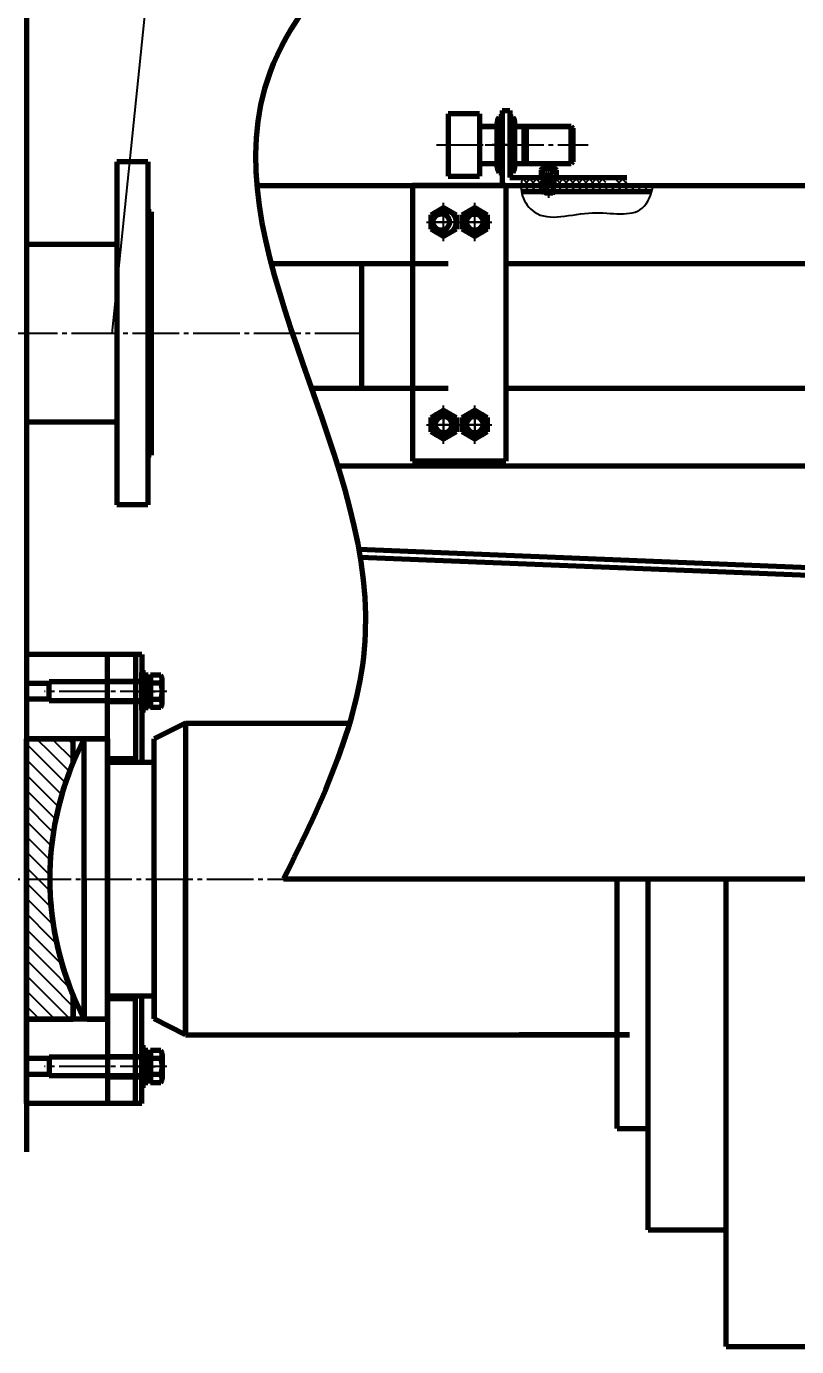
# Model space of a CAD drawing. Header units: millimetres. Extents: x -11880 to 11880, y -8400 to 8400.
# Drawn here: x 873 to 1368, y 2077 to 2924 of the extents above; entities that cross this region are included whole.
import ezdxf

# ---------------------------------------------------------------- set-up
doc = ezdxf.new("R2010")
doc.units = ezdxf.units.MM
for name, pattern in [('EB_DASH', [6, 3, -3]), ('EB_DASHDOT', [39, 30, -3, 3, -3]), ('EB_DASHDOTDOT', [45, 30, -3, 3, -3, 3, -3])]:
    doc.linetypes.add(name, pattern=pattern)
for name, color, linetype, lineweight in [('CAXA0', 7, 'Continuous', 70), ('CAXA1', 1, 'EB_DASHDOT', 25), ('CAXA2', 6, 'EB_DASH', 25), ('CAXA3', 7, 'Continuous', 25), ('CAXA4', 3, 'Continuous', 25), ('CAXA5', 4, 'Continuous', 25)]:
    doc.layers.add(name, color=color, linetype=linetype, lineweight=lineweight)
doc.styles.add('标准', font='', dxfattribs={"width": 0.667})
doc.styles.get('标准').set_extended_font_data('FangSong_GB2312')
doc.dimstyles.new('标准', dxfattribs={"dimscale": 40, "dimtxt": 3.5, "dimasz": 3, "dimexe": 2, "dimexo": 0, "dimtad": 1, "dimdec": 1, "dimzin": 12, "dimdsep": 46, "dimtxsty": '标准', "dimcen": 0, "dimdle": 4, "dimaunit": 1, "dimazin": 2, "dimtfac": 1, "dimtdec": 3, "dimtmove": 0, "dimatfit": 3, "dimfxl": 1, "dimtolj": 1, "dimtzin": 0, "dimarcsym": 0})

# ---------------------------------------------------------------- blocks, each defined once
blk = doc.blocks.new('CAXBLOCK64', base_point=(1183.6, 2847.63))
at = {"layer": 'CAXA0'}
for p, q in [((1183.6, 2865.53), (1185.66, 2865.53)), ((1183.6, 2865.53), (1183.6, 2829.74)), ((1185.66, 2856.58), (1183.6, 2856.58)), ((1186.86, 2834.21), (1186.86, 2861.06)), ((1185.66, 2838.68), (1183.6, 2838.68)), ((1183.6, 2829.74), (1185.66, 2829.74))]:
    blk.add_line(p, q, dxfattribs=at)
for centre, radius, start, end in [((1177.91, 2861.06), 8.95, 330, 30), ((1152.87, 2847.63), 34, 344.73852, 15.26148), ((1177.91, 2834.21), 8.95, 330, 30)]:
    blk.add_arc(centre, radius, start, end, dxfattribs=at)
at = {"layer": 'CAXA1', "linetype": 'EB_DASHDOT', "lineweight": 25}
blk.add_line((1180.6, 2847.63), (1189.86, 2847.63), dxfattribs=at)
blk = doc.blocks.new('CAXBLOCK65')
at = {"layer": 'CAXA0', "color": 0, "linetype": 'Continuous', "lineweight": 25}
for p, q in [((1191, 2820.17), (1192.46, 2821.63)), ((1192.7, 2817.63), (1196.7, 2821.63)), ((1196.95, 2817.63), (1200.94, 2821.63)), ((1201.19, 2817.63), (1205.19, 2821.63)), ((1205.43, 2817.63), (1209.43, 2821.63)), ((1209.67, 2817.63), (1213.67, 2821.63)), ((1213.92, 2817.63), (1217.91, 2821.63)), ((1218.16, 2817.63), (1222.16, 2821.63)), ((1222.4, 2817.63), (1226.4, 2821.63)), ((1226.64, 2817.63), (1230.64, 2821.63)), ((1230.89, 2817.63), (1234.88, 2821.63)), ((1235.13, 2817.63), (1239.13, 2821.63)), ((1239.37, 2817.63), (1243.37, 2821.63)), ((1243.61, 2817.63), (1247.61, 2821.63)), ((1247.86, 2817.63), (1251.85, 2821.63)), ((1252.1, 2817.63), (1256.1, 2821.63)), ((1256.34, 2817.63), (1260.34, 2821.63)), ((1260.58, 2817.63), (1264.58, 2821.63)), ((1264.83, 2817.63), (1268.83, 2821.63)), ((1269.07, 2817.63), (1273.07, 2821.63)), ((1273.31, 2817.63), (1275.11, 2819.44))]:
    blk.add_line(p, q, dxfattribs=at)
blk = doc.blocks.new('CAXBLOCK66')
at = {"layer": 'CAXA0', "color": 0, "linetype": 'Continuous', "lineweight": 25}
for p, q in [((1191.29, 2824.71), (1193.22, 2826.63)), ((1192.46, 2821.63), (1197.46, 2826.63)), ((1196.7, 2821.63), (1201.7, 2826.63)), ((1200.95, 2821.63), (1205.1, 2825.79)), ((1212.1, 2824.31), (1214.43, 2826.63)), ((1213.67, 2821.63), (1218.67, 2826.63)), ((1217.92, 2821.63), (1222.92, 2826.63)), ((1222.16, 2821.63), (1227.16, 2826.63)), ((1226.4, 2821.63), (1231.4, 2826.63)), ((1230.64, 2821.63), (1235.64, 2826.63)), ((1234.89, 2821.63), (1239.89, 2826.63)), ((1239.13, 2821.63), (1244.13, 2826.63)), ((1243.37, 2821.63), (1245.1, 2823.37)), ((1252.1, 2826.12), (1252.61, 2826.63)), ((1252.1, 2821.88), (1256.86, 2826.63)), ((1256.1, 2821.63), (1258.6, 2824.14))]:
    blk.add_line(p, q, dxfattribs=at)
blk = doc.blocks.new('CAXBLOCK67')
at = {"layer": 'CAXA0', "color": 0, "linetype": 'Continuous', "lineweight": 25}
for p, q in [((1191.9, 2821.63), (1191.02, 2822.52)), ((1196.15, 2821.63), (1191.59, 2826.19)), ((1200.39, 2821.63), (1195.39, 2826.63)), ((1204.63, 2821.63), (1199.63, 2826.63)), ((1205.1, 2825.41), (1203.87, 2826.63)), ((1213.12, 2821.63), (1212.1, 2822.65)), ((1217.36, 2821.63), (1212.36, 2826.63)), ((1221.6, 2821.63), (1216.6, 2826.63)), ((1225.85, 2821.63), (1220.85, 2826.63)), ((1230.09, 2821.63), (1225.09, 2826.63)), ((1234.33, 2821.63), (1229.33, 2826.63)), ((1238.57, 2821.63), (1233.57, 2826.63)), ((1242.82, 2821.63), (1237.82, 2826.63)), ((1245.1, 2823.59), (1242.06, 2826.63)), ((1255.54, 2821.63), (1252.1, 2825.07)), ((1258.6, 2822.82), (1254.79, 2826.63))]:
    blk.add_line(p, q, dxfattribs=at)
blk = doc.blocks.new('CAXBLOCK68', base_point=(1208.6, 2826.63))
at = {"layer": 'CAXA0'}
for p, q in [((1203.71, 2831.36), (1203.71, 2826.63)), ((1212.52, 2832.33), (1204.69, 2832.33)), ((1213.49, 2826.63), (1213.49, 2831.36)), ((1203.71, 2826.63), (1213.49, 2826.63)), ((1205.6, 2817.08), (1205.6, 2826.63)), ((1205.6, 2824.63), (1211.6, 2824.63)), ((1211.6, 2817.08), (1211.6, 2826.63)), ((1211.6, 2817.08), (1205.6, 2817.08)), ((1206.05, 2816.63), (1205.6, 2817.08)), ((1211.15, 2816.63), (1206.05, 2816.63)), ((1211.15, 2816.63), (1211.6, 2817.08))]:
    blk.add_line(p, q, dxfattribs=at)
for centre, start, end in [((1204.69, 2831.36), 90, 180), ((1212.52, 2831.36), 0, 90)]:
    blk.add_arc(centre, 0.978, start, end, dxfattribs=at)
at = {"layer": 'CAXA1'}
blk.add_line((1208.6, 2813.63), (1208.6, 2835.33), dxfattribs=at)
at = {"layer": 'CAXA2'}
for p, q in [((1205.72, 2829.33), (1205.72, 2832.33)), ((1205.72, 2829.33), (1208.6, 2827.67)), ((1207.16, 2829.33), (1207.16, 2832.33)), ((1211.49, 2829.33), (1208.6, 2827.67)), ((1210.05, 2829.33), (1210.05, 2832.33)), ((1211.49, 2829.33), (1211.49, 2832.33))]:
    blk.add_line(p, q, dxfattribs=at)
for centre, radius, start, end in [((1206.44, 2830.78), 1.61, 243.43495, 296.56505), ((1208.6, 2834.82), 5.67, 255.25287, 284.74713), ((1210.77, 2830.78), 1.61, 243.43495, 296.56505)]:
    blk.add_arc(centre, radius, start, end, dxfattribs=at)
at = {"layer": 'CAXA3'}
for p, q in [((1206.05, 2824.63), (1205.6, 2825.41)), ((1206.05, 2816.63), (1206.05, 2824.63)), ((1211.15, 2824.63), (1211.6, 2825.41)), ((1211.15, 2816.63), (1211.15, 2824.63))]:
    blk.add_line(p, q, dxfattribs=at)
blk = doc.blocks.new('CAXBLOCK74', base_point=(1178.6, 2847.63))
at = {"layer": 'CAXA0'}
for p, q in [((1178.6, 2865.53), (1176.54, 2865.53)), ((1178.6, 2829.74), (1178.6, 2865.53)), ((1175.34, 2861.06), (1175.34, 2834.21)), ((1176.54, 2856.58), (1178.6, 2856.58)), ((1176.54, 2838.68), (1178.6, 2838.68)), ((1178.6, 2829.74), (1176.54, 2829.74))]:
    blk.add_line(p, q, dxfattribs=at)
for centre, radius, start, end in [((1184.29, 2861.06), 8.95, 150, 210), ((1209.34, 2847.63), 34, 164.73852, 195.26148), ((1184.29, 2834.21), 8.95, 150, 210)]:
    blk.add_arc(centre, radius, start, end, dxfattribs=at)
at = {"layer": 'CAXA1', "linetype": 'EB_DASHDOT', "lineweight": 25}
blk.add_line((1181.6, 2847.63), (1172.34, 2847.63), dxfattribs=at)
blk = doc.blocks.new('CAXBLOCK76', base_point=(1141.11, 2798.13))
at = {"layer": 'CAXA0'}
for p, q in [((1133.11, 2802.75), (1141.11, 2807.37)), ((1141.11, 2807.37), (1149.11, 2802.75)), ((1133.11, 2793.51), (1133.11, 2802.75)), ((1149.11, 2802.75), (1149.11, 2793.51)), ((1141.11, 2788.89), (1133.11, 2793.51)), ((1149.11, 2793.51), (1141.11, 2788.89))]:
    blk.add_line(p, q, dxfattribs=at)
blk.add_circle((1141.11, 2798.13), 8, dxfattribs=at)
at = {"layer": 'CAXA1', "linetype": 'EB_DASHDOT', "lineweight": 25}
for p, q in [((1141.11, 2785.89), (1141.11, 2810.37)), ((1130.11, 2798.13), (1152.11, 2798.13))]:
    blk.add_line(p, q, dxfattribs=at)
blk = doc.blocks.new('CAXBLOCK77', base_point=(1161.11, 2798.13))
at = {"layer": 'CAXA0'}
for p, q in [((1153.11, 2802.75), (1161.11, 2807.37)), ((1161.11, 2807.37), (1169.11, 2802.75)), ((1153.11, 2793.51), (1153.11, 2802.75)), ((1169.11, 2802.75), (1169.11, 2793.51)), ((1161.11, 2788.89), (1153.11, 2793.51)), ((1169.11, 2793.51), (1161.11, 2788.89))]:
    blk.add_line(p, q, dxfattribs=at)
blk.add_circle((1161.11, 2798.13), 8, dxfattribs=at)
at = {"layer": 'CAXA1', "linetype": 'EB_DASHDOT', "lineweight": 25}
for p, q in [((1161.11, 2785.89), (1161.11, 2810.37)), ((1150.11, 2798.13), (1172.11, 2798.13))]:
    blk.add_line(p, q, dxfattribs=at)
blk = doc.blocks.new('CAXBLOCK78', base_point=(1141.11, 2668.13))
at = {"layer": 'CAXA0'}
for p, q in [((1133.11, 2672.75), (1141.11, 2677.37)), ((1141.11, 2677.37), (1149.11, 2672.75)), ((1133.11, 2663.51), (1133.11, 2672.75)), ((1149.11, 2672.75), (1149.11, 2663.51)), ((1141.11, 2658.89), (1133.11, 2663.51)), ((1149.11, 2663.51), (1141.11, 2658.89))]:
    blk.add_line(p, q, dxfattribs=at)
blk.add_circle((1141.11, 2668.13), 8, dxfattribs=at)
at = {"layer": 'CAXA1', "linetype": 'EB_DASHDOT', "lineweight": 25}
for p, q in [((1141.11, 2655.89), (1141.11, 2680.37)), ((1130.11, 2668.13), (1152.11, 2668.13))]:
    blk.add_line(p, q, dxfattribs=at)
blk = doc.blocks.new('CAXBLOCK79', base_point=(1161.11, 2668.13))
at = {"layer": 'CAXA0'}
for p, q in [((1153.11, 2672.75), (1161.11, 2677.37)), ((1161.11, 2677.37), (1169.11, 2672.75)), ((1153.11, 2663.51), (1153.11, 2672.75)), ((1169.11, 2672.75), (1169.11, 2663.51)), ((1161.11, 2658.89), (1153.11, 2663.51)), ((1169.11, 2663.51), (1161.11, 2658.89))]:
    blk.add_line(p, q, dxfattribs=at)
blk.add_circle((1161.11, 2668.13), 8, dxfattribs=at)
at = {"layer": 'CAXA1', "linetype": 'EB_DASHDOT', "lineweight": 25}
for p, q in [((1161.11, 2655.89), (1161.11, 2680.37)), ((1150.11, 2668.13), (1172.11, 2668.13))]:
    blk.add_line(p, q, dxfattribs=at)
blk = doc.blocks.new('CAXBLOCK75', base_point=(1161.11, 2785.89))
at = {"layer": 'CAXA0', "color": 7, "linetype": 'Continuous', "lineweight": 70}
for p, q in [((1121.11, 2821.63), (1121.11, 2644.63)), ((1181.11, 2821.63), (1121.11, 2821.63)), ((1181.11, 2644.63), (1121.11, 2644.63))]:
    blk.add_line(p, q, dxfattribs=at)
at = {"layer": 'CAXA0', "linetype": 'Continuous', "lineweight": 70}
blk.add_line((1181.11, 2821.63), (1181.11, 2644.63), dxfattribs=at)
at = {"layer": 'CAXA0', "color": 7, "linetype": 'Continuous', "lineweight": 70}
for centre in [(1139.61, 2798.13), (1161.11, 2798.13), (1141.11, 2668.13), (1161.11, 2668.13)]:
    blk.add_circle(centre, 5.25, dxfattribs=at)
at = {"layer": 'CAXA1', "color": 1, "linetype": 'EB_DASHDOT', "lineweight": 25}
for p, q in [((1141.11, 2789.88), (1141.11, 2806.38)), ((1161.11, 2789.88), (1161.11, 2806.38)), ((1147.86, 2798.13), (1131.36, 2798.13)), ((1169.36, 2798.13), (1152.86, 2798.13)), ((1149.36, 2668.13), (1132.86, 2668.13)), ((1141.11, 2676.38), (1141.11, 2659.88)), ((1169.36, 2668.13), (1152.86, 2668.13)), ((1161.11, 2676.38), (1161.11, 2659.88))]:
    blk.add_line(p, q, dxfattribs=at)
at = {"layer": 'CAXA0', "linetype": 'Continuous', "lineweight": 70}
for name, p in [('CAXBLOCK76', (1141.11, 2798.13)), ('CAXBLOCK77', (1161.11, 2798.13)), ('CAXBLOCK78', (1141.11, 2668.13)), ('CAXBLOCK79', (1161.11, 2668.13))]:
    blk.add_blockref(name, p, dxfattribs=at)
blk = doc.blocks.new('*D304')
at = {"layer": 'CAXA4', "linetype": 'Continuous', "lineweight": 25}
for points in [[(-9267.62, -1944.84), (-9147.62, -1959.84), (-9147.62, -1929.84)], [(3862.43, -1944.84), (3742.43, -1959.84), (3742.43, -1929.84)]]:
    blk.add_hatch(color=0, dxfattribs=at).paths.add_polyline_path(points, flags=0)
at = {"layer": 'CAXA4', "color": 0, "linetype": 'Continuous', "lineweight": 25}
for p, q in [((-9267.62, 2376.67), (-9267.62, -2024.84)), ((3862.43, 1536.67), (3862.43, -2024.84)), ((-9267.62, -1944.84), (3862.43, -1944.84))]:
    blk.add_line(p, q, dxfattribs=at)
at = {"layer": 'CAXA4', "color": 0, "linetype": 'Continuous', "lineweight": 25, "insert": (-2890.51, -1728.04), "char_height": 140, "attachment_point": 1, "style": '标准'}
blk.add_mtext('\\fFangSong_GB2312|b0|i0|p34;13130', dxfattribs=at)
blk = doc.blocks.new('CAXBLOCK291')
at = {"layer": 'CAXA0', "color": 0, "linetype": 'Continuous', "lineweight": 25}
for p, q in [((947.38, 2264.3), (948.63, 2263.05)), ((947.62, 2268.3), (949.88, 2266.04))]:
    blk.add_line(p, q, dxfattribs=at)
blk = doc.blocks.new('CAXBLOCK292')
at = {"layer": 'CAXA0', "color": 0, "linetype": 'Continuous', "lineweight": 25}
for p, q in [((947.38, 2247.32), (949.88, 2244.82)), ((949.4, 2249.55), (949.88, 2249.07))]:
    blk.add_line(p, q, dxfattribs=at)
blk = doc.blocks.new('CAXBLOCK290', base_point=(947.38, 2256.3))
at = {"layer": 'CAXA0'}
for p, q in [((949.88, 2268.3), (947.38, 2268.3)), ((947.38, 2268.3), (947.38, 2244.3)), ((949.88, 2263.05), (947.38, 2263.05)), ((949.88, 2244.3), (949.88, 2268.3)), ((947.38, 2249.55), (949.88, 2249.55)), ((947.38, 2244.3), (949.88, 2244.3))]:
    blk.add_line(p, q, dxfattribs=at)
at = {"layer": 'CAXA1', "color": 1, "linetype": 'EB_DASHDOT', "lineweight": 25}
blk.add_line((944.38, 2256.3), (952.88, 2256.3), dxfattribs=at)
at = {"layer": 'CAXA5'}
for name in ['CAXBLOCK291', 'CAXBLOCK292']:
    blk.add_blockref(name, (0, 0), dxfattribs=at)
blk = doc.blocks.new('CAXBLOCK293', base_point=(949.88, 2256.3))
at = {"layer": 'CAXA0'}
for p, q in [((949.88, 2247.1), (949.88, 2265.5)), ((949.88, 2265.5), (952.98, 2265.5)), ((952.98, 2247.1), (952.98, 2265.5)), ((949.88, 2257.11), (950.28, 2257)), ((949.88, 2255.5), (952.98, 2254.67)), ((950.28, 2257), (952.98, 2256.27)), ((949.88, 2247.1), (952.98, 2247.1))]:
    blk.add_line(p, q, dxfattribs=at)
at = {"layer": 'CAXA1', "linetype": 'EB_DASHDOT', "lineweight": 25}
blk.add_line((946.88, 2256.3), (955.98, 2256.3), dxfattribs=at)
blk = doc.blocks.new('CAXBLOCK294', base_point=(952.98, 2256.3))
at = {"layer": 'CAXA0'}
for p, q in [((952.98, 2262.3), (887.98, 2262.3)), ((887.98, 2262.3), (887.98, 2250.3)), ((947.68, 2262.3), (947.68, 2250.3)), ((952.98, 2266.7), (952.98, 2245.91)), ((959.72, 2266.7), (952.98, 2266.7)), ((952.98, 2262.3), (952.98, 2250.3)), ((960.48, 2264.1), (960.48, 2248.51)), ((959.72, 2261.5), (952.98, 2261.5)), ((952.98, 2250.3), (887.98, 2250.3)), ((959.72, 2251.11), (952.98, 2251.11)), ((959.72, 2245.91), (952.98, 2245.91))]:
    blk.add_line(p, q, dxfattribs=at)
for centre, radius, start, end in [((955.7, 2264.1), 4.79, 327.13277, 32.86723), ((942.48, 2256.3), 18, 343.22135, 16.77865), ((955.7, 2248.51), 4.79, 327.13277, 32.86723)]:
    blk.add_arc(centre, radius, start, end, dxfattribs=at)
at = {"layer": 'CAXA1', "linetype": 'EB_DASHDOT', "lineweight": 25}
blk.add_line((963.48, 2256.3), (884.98, 2256.3), dxfattribs=at)
at = {"layer": 'CAXA3'}
for p, q in [((952.98, 2262.3), (947.68, 2261.4)), ((947.68, 2261.4), (887.98, 2261.4)), ((947.68, 2251.2), (887.98, 2251.2)), ((952.98, 2250.3), (947.68, 2251.2))]:
    blk.add_line(p, q, dxfattribs=at)
blk = doc.blocks.new('CAXBLOCK295', base_point=(952.98, 2256.3))
at = {"layer": 'CAXA0'}
for p, q in [((952.98, 2262.3), (887.98, 2262.3)), ((887.98, 2262.3), (887.98, 2250.3)), ((947.68, 2262.3), (947.68, 2250.3)), ((952.98, 2266.7), (952.98, 2245.91)), ((959.72, 2266.7), (952.98, 2266.7)), ((952.98, 2262.3), (952.98, 2250.3)), ((960.48, 2264.1), (960.48, 2248.51)), ((959.72, 2261.5), (952.98, 2261.5)), ((952.98, 2250.3), (887.98, 2250.3)), ((959.72, 2251.11), (952.98, 2251.11)), ((959.72, 2245.91), (952.98, 2245.91))]:
    blk.add_line(p, q, dxfattribs=at)
for centre, radius, start, end in [((955.7, 2264.1), 4.79, 327.13277, 32.86723), ((942.48, 2256.3), 18, 343.22135, 16.77865), ((955.7, 2248.51), 4.79, 327.13277, 32.86723)]:
    blk.add_arc(centre, radius, start, end, dxfattribs=at)
at = {"layer": 'CAXA1', "linetype": 'EB_DASHDOT', "lineweight": 25}
blk.add_line((963.48, 2256.3), (884.98, 2256.3), dxfattribs=at)
at = {"layer": 'CAXA3'}
for p, q in [((952.98, 2262.3), (947.68, 2261.4)), ((947.68, 2261.4), (887.98, 2261.4)), ((947.68, 2251.2), (887.98, 2251.2)), ((952.98, 2250.3), (947.68, 2251.2))]:
    blk.add_line(p, q, dxfattribs=at)
blk = doc.blocks.new('CAXBLOCK296', base_point=(949.88, 2256.3))
at = {"layer": 'CAXA0'}
for p, q in [((949.88, 2247.1), (949.88, 2265.5)), ((949.88, 2265.5), (952.98, 2265.5)), ((952.98, 2247.1), (952.98, 2265.5)), ((949.88, 2257.11), (950.28, 2257)), ((949.88, 2255.5), (952.98, 2254.67)), ((950.28, 2257), (952.98, 2256.27)), ((949.88, 2247.1), (952.98, 2247.1))]:
    blk.add_line(p, q, dxfattribs=at)
at = {"layer": 'CAXA1', "linetype": 'EB_DASHDOT', "lineweight": 25}
blk.add_line((946.88, 2256.3), (955.98, 2256.3), dxfattribs=at)
blk = doc.blocks.new('CAXBLOCK298')
at = {"layer": 'CAXA0', "color": 0, "linetype": 'Continuous', "lineweight": 25}
for p, q in [((947.38, 2264.3), (948.63, 2263.05)), ((947.62, 2268.3), (949.88, 2266.04))]:
    blk.add_line(p, q, dxfattribs=at)
blk = doc.blocks.new('CAXBLOCK299')
at = {"layer": 'CAXA0', "color": 0, "linetype": 'Continuous', "lineweight": 25}
for p, q in [((947.38, 2247.32), (949.88, 2244.82)), ((949.4, 2249.55), (949.88, 2249.07))]:
    blk.add_line(p, q, dxfattribs=at)
blk = doc.blocks.new('CAXBLOCK297', base_point=(947.38, 2256.3))
at = {"layer": 'CAXA0'}
for p, q in [((949.88, 2268.3), (947.38, 2268.3)), ((947.38, 2268.3), (947.38, 2244.3)), ((949.88, 2263.05), (947.38, 2263.05)), ((949.88, 2244.3), (949.88, 2268.3)), ((947.38, 2249.55), (949.88, 2249.55)), ((947.38, 2244.3), (949.88, 2244.3))]:
    blk.add_line(p, q, dxfattribs=at)
at = {"layer": 'CAXA1', "color": 1, "linetype": 'EB_DASHDOT', "lineweight": 25}
blk.add_line((944.38, 2256.3), (952.88, 2256.3), dxfattribs=at)
at = {"layer": 'CAXA5'}
for name in ['CAXBLOCK298', 'CAXBLOCK299']:
    blk.add_blockref(name, (0, 0), dxfattribs=at)
blk = doc.blocks.new('CAXBLOCK300', base_point=(952.98, 2497.04))
at = {"layer": 'CAXA0'}
for p, q in [((952.98, 2486.65), (952.98, 2507.44)), ((959.72, 2507.44), (952.98, 2507.44)), ((952.98, 2503.04), (887.98, 2503.04)), ((887.98, 2491.04), (887.98, 2503.04)), ((947.68, 2491.04), (947.68, 2503.04)), ((952.98, 2491.04), (952.98, 2503.04)), ((959.72, 2502.24), (952.98, 2502.24)), ((960.48, 2489.25), (960.48, 2504.84)), ((952.98, 2491.04), (887.98, 2491.04)), ((959.72, 2491.85), (952.98, 2491.85)), ((959.72, 2486.65), (952.98, 2486.65))]:
    blk.add_line(p, q, dxfattribs=at)
for centre, radius, start, end in [((955.7, 2504.84), 4.79, 327.13277, 32.86723), ((942.48, 2497.04), 18, 343.22135, 16.77865), ((955.7, 2489.25), 4.79, 327.13277, 32.86723)]:
    blk.add_arc(centre, radius, start, end, dxfattribs=at)
at = {"layer": 'CAXA1', "linetype": 'EB_DASHDOT', "lineweight": 25}
blk.add_line((963.48, 2497.04), (884.98, 2497.04), dxfattribs=at)
at = {"layer": 'CAXA3'}
for p, q in [((947.68, 2502.14), (887.98, 2502.14)), ((952.98, 2503.04), (947.68, 2502.14)), ((947.68, 2491.94), (887.98, 2491.94)), ((952.98, 2491.04), (947.68, 2491.94))]:
    blk.add_line(p, q, dxfattribs=at)
blk = doc.blocks.new('CAXBLOCK301', base_point=(949.88, 2497.04))
at = {"layer": 'CAXA0'}
for p, q in [((949.88, 2506.24), (949.88, 2487.84)), ((949.88, 2506.24), (952.98, 2506.24)), ((952.98, 2506.24), (952.98, 2487.84)), ((949.88, 2497.85), (952.98, 2498.68)), ((949.88, 2496.24), (950.28, 2496.35)), ((950.28, 2496.35), (952.98, 2497.07)), ((949.88, 2487.84), (952.98, 2487.84))]:
    blk.add_line(p, q, dxfattribs=at)
at = {"layer": 'CAXA1', "linetype": 'EB_DASHDOT', "lineweight": 25}
blk.add_line((946.88, 2497.04), (955.98, 2497.04), dxfattribs=at)
blk = doc.blocks.new('CAXBLOCK303')
at = {"layer": 'CAXA0', "color": 0, "linetype": 'Continuous', "lineweight": 25}
blk.add_line((947.38, 2489.16), (949.88, 2486.66), dxfattribs=at)
blk = doc.blocks.new('CAXBLOCK304')
at = {"layer": 'CAXA0', "color": 0, "linetype": 'Continuous', "lineweight": 25}
for p, q in [((948.71, 2509.04), (949.88, 2507.87)), ((947.38, 2506.13), (949.72, 2503.79))]:
    blk.add_line(p, q, dxfattribs=at)
blk = doc.blocks.new('CAXBLOCK302', base_point=(947.38, 2497.04))
at = {"layer": 'CAXA0'}
for p, q in [((947.38, 2485.04), (947.38, 2509.04)), ((947.38, 2509.04), (949.88, 2509.04)), ((949.88, 2509.04), (949.88, 2485.04)), ((947.38, 2503.79), (949.88, 2503.79)), ((949.88, 2490.29), (947.38, 2490.29)), ((949.88, 2485.04), (947.38, 2485.04))]:
    blk.add_line(p, q, dxfattribs=at)
at = {"layer": 'CAXA1', "color": 1, "linetype": 'EB_DASHDOT', "lineweight": 25}
blk.add_line((944.38, 2497.04), (952.88, 2497.04), dxfattribs=at)
at = {"layer": 'CAXA5'}
for name in ['CAXBLOCK304', 'CAXBLOCK303']:
    blk.add_blockref(name, (0, 0), dxfattribs=at)
blk = doc.blocks.new('CAXBLOCK305', base_point=(834.74, 2504.5))
at = {"layer": 'CAXA5', "color": 0, "linetype": 'Continuous', "lineweight": 25}
for p, q in [((879.9, 2466.67), (888.38, 2458.19)), ((889.8, 2466.67), (903.38, 2453.09)), ((899.7, 2466.67), (903.38, 2462.99)), ((873.38, 2463.29), (888.38, 2448.29)), ((888.38, 2458.19), (901.02, 2445.55)), ((873.38, 2453.39), (888.38, 2438.39)), ((888.38, 2448.29), (898.42, 2438.26)), ((873.38, 2443.49), (888.38, 2428.49)), ((873.38, 2433.59), (888.38, 2418.59)), ((888.38, 2438.39), (896.06, 2430.71)), ((873.38, 2423.69), (888.38, 2408.69)), ((888.38, 2428.49), (893.97, 2422.9)), ((888.38, 2418.59), (892.17, 2414.81)), ((873.38, 2413.8), (888.38, 2398.8)), ((888.38, 2408.69), (890.68, 2406.4)), ((873.38, 2403.9), (888.38, 2388.9)), ((888.38, 2398.8), (889.52, 2397.66)), ((873.38, 2394), (888.38, 2379)), ((888.38, 2388.9), (888.75, 2388.53)), ((873.38, 2384.1), (880.81, 2376.67)), ((873.38, 2374.2), (888.38, 2359.2)), ((880.81, 2376.67), (888.38, 2369.1)), ((888.38, 2379), (888.4, 2378.98)), ((873.38, 2364.3), (888.38, 2349.3)), ((888.38, 2369.1), (888.54, 2368.94)), ((888.38, 2359.2), (889.25, 2358.33)), ((873.38, 2354.4), (888.38, 2339.4)), ((888.38, 2349.3), (890.66, 2347.02)), ((873.38, 2344.5), (888.38, 2329.5)), ((888.38, 2339.4), (892.95, 2334.83)), ((873.38, 2334.6), (888.38, 2319.6)), ((888.38, 2329.5), (896.4, 2321.48)), ((873.38, 2324.7), (888.38, 2309.7)), ((873.38, 2314.8), (888.38, 2299.8)), ((888.38, 2319.6), (901.54, 2306.44)), ((873.38, 2304.9), (888.38, 2289.9)), ((888.38, 2309.7), (903.38, 2294.7)), ((888.38, 2299.8), (901.51, 2286.67)), ((873.38, 2295), (881.71, 2286.67)), ((888.38, 2289.9), (891.61, 2286.67))]:
    blk.add_line(p, q, dxfattribs=at)
blk = doc.blocks.new('CAXBLOCK306', base_point=(952.98, 2256.3))
at = {"layer": 'CAXA0'}
for p, q in [((952.98, 2262.3), (887.98, 2262.3)), ((887.98, 2262.3), (887.98, 2250.3)), ((947.68, 2262.3), (947.68, 2250.3)), ((952.98, 2266.7), (952.98, 2245.91)), ((959.72, 2266.7), (952.98, 2266.7)), ((952.98, 2262.3), (952.98, 2250.3)), ((960.48, 2264.1), (960.48, 2248.51)), ((959.72, 2261.5), (952.98, 2261.5)), ((952.98, 2250.3), (887.98, 2250.3)), ((959.72, 2251.11), (952.98, 2251.11)), ((959.72, 2245.91), (952.98, 2245.91))]:
    blk.add_line(p, q, dxfattribs=at)
for centre, radius, start, end in [((955.7, 2264.1), 4.79, 327.13277, 32.86723), ((942.48, 2256.3), 18, 343.22135, 16.77865), ((955.7, 2248.51), 4.79, 327.13277, 32.86723)]:
    blk.add_arc(centre, radius, start, end, dxfattribs=at)
at = {"layer": 'CAXA1', "linetype": 'EB_DASHDOT', "lineweight": 25}
blk.add_line((963.48, 2256.3), (884.98, 2256.3), dxfattribs=at)
at = {"layer": 'CAXA3'}
for p, q in [((952.98, 2262.3), (947.68, 2261.4)), ((947.68, 2261.4), (887.98, 2261.4)), ((947.68, 2251.2), (887.98, 2251.2)), ((952.98, 2250.3), (947.68, 2251.2))]:
    blk.add_line(p, q, dxfattribs=at)
blk = doc.blocks.new('CAXBLOCK307', base_point=(949.88, 2256.3))
at = {"layer": 'CAXA0'}
for p, q in [((949.88, 2247.1), (949.88, 2265.5)), ((949.88, 2265.5), (952.98, 2265.5)), ((952.98, 2247.1), (952.98, 2265.5)), ((949.88, 2257.11), (950.28, 2257)), ((949.88, 2255.5), (952.98, 2254.67)), ((950.28, 2257), (952.98, 2256.27)), ((949.88, 2247.1), (952.98, 2247.1))]:
    blk.add_line(p, q, dxfattribs=at)
at = {"layer": 'CAXA1', "linetype": 'EB_DASHDOT', "lineweight": 25}
blk.add_line((946.88, 2256.3), (955.98, 2256.3), dxfattribs=at)
blk = doc.blocks.new('CAXBLOCK309')
at = {"layer": 'CAXA0', "color": 0, "linetype": 'Continuous', "lineweight": 25}
for p, q in [((947.38, 2264.3), (948.63, 2263.05)), ((947.62, 2268.3), (949.88, 2266.04))]:
    blk.add_line(p, q, dxfattribs=at)
blk = doc.blocks.new('CAXBLOCK310')
at = {"layer": 'CAXA0', "color": 0, "linetype": 'Continuous', "lineweight": 25}
for p, q in [((947.38, 2247.32), (949.88, 2244.82)), ((949.4, 2249.55), (949.88, 2249.07))]:
    blk.add_line(p, q, dxfattribs=at)
blk = doc.blocks.new('CAXBLOCK308', base_point=(947.38, 2256.3))
at = {"layer": 'CAXA0'}
for p, q in [((949.88, 2268.3), (947.38, 2268.3)), ((947.38, 2268.3), (947.38, 2244.3)), ((949.88, 2263.05), (947.38, 2263.05)), ((949.88, 2244.3), (949.88, 2268.3)), ((947.38, 2249.55), (949.88, 2249.55)), ((947.38, 2244.3), (949.88, 2244.3))]:
    blk.add_line(p, q, dxfattribs=at)
at = {"layer": 'CAXA1', "color": 1, "linetype": 'EB_DASHDOT', "lineweight": 25}
blk.add_line((944.38, 2256.3), (952.88, 2256.3), dxfattribs=at)
at = {"layer": 'CAXA5'}
for name in ['CAXBLOCK309', 'CAXBLOCK310']:
    blk.add_blockref(name, (0, 0), dxfattribs=at)

msp = doc.modelspace()

# ---------------------------------------------------------------- linework, layer by layer
at = {"layer": 'CAXA0'}
for p, q in [((873.38, 3251.67), (873.38, 2376.67)), ((931.38, 2836.67), (931.38, 2616.67)), ((951.38, 2836.67), (931.38, 2836.67)), ((951.38, 2836.67), (951.38, 2648.67)), ((953.38, 2804.67), (951.38, 2804.67)), ((953.38, 2804.67), (953.38, 2648.67)), ((931.38, 2783.67), (873.38, 2783.67)), ((931.38, 2669.67), (873.38, 2669.67)), ((951.38, 2648.67), (951.38, 2616.67)), ((953.38, 2648.67), (951.38, 2648.67)), ((951.38, 2616.67), (931.38, 2616.67)), ((985.38, 2476.63), (1080.72, 2476.63)), ((873.38, 2376.72), (873.38, 2201.67)), ((1038.33, 2376.67), (1088.33, 2376.67)), ((1088.33, 2376.67), (1412.38, 2376.67)), ((1252.38, 2216.63), (1252.38, 2376.67)), ((1272.38, 2151.63), (1272.38, 2376.67)), ((1322.38, 2076.63), (1322.38, 2376.67)), ((985.38, 2276.63), (1252.38, 2276.63)), ((1252.38, 2216.63), (1272.38, 2216.63)), ((1272.38, 2151.63), (1322.38, 2151.63)), ((1322.38, 2076.63), (1382.38, 2076.63))]:
    msp.add_line(p, q, dxfattribs=at)
at = {"layer": 'CAXA0', "color": 7, "linetype": 'Continuous', "lineweight": 70}
for p, q in [((1144.08, 2867.63), (1144.08, 2827.63)), ((1164.08, 2867.63), (1164.08, 2827.63)), ((1178.6, 2869.63), (1178.6, 2821.63)), ((1178.6, 2869.63), (1183.6, 2869.63)), ((1183.6, 2869.63), (1183.6, 2826.63)), ((1164.08, 2859.63), (1175.46, 2859.63)), ((1186.75, 2859.63), (1222.88, 2859.63)), ((1192.88, 2859.63), (1194.08, 2858.43)), ((1192.88, 2835.63), (1192.88, 2859.63)), ((1194.08, 2858.43), (1194.08, 2836.83)), ((1164.08, 2835.63), (1175.46, 2835.63)), ((1186.75, 2835.63), (1222.88, 2835.63)), ((1194.08, 2836.83), (1192.88, 2835.63)), ((1144.08, 2827.63), (1164.08, 2827.63)), ((1178.6, 2821.63), (1258.6, 2821.63)), ((1183.6, 2826.63), (1258.6, 2826.63)), ((1191.12, 2817.63), (1274.67, 2817.63)), ((1088.43, 2771.63), (1088.43, 2691.63)), ((975.38, 2476.67), (955.38, 2466.48)), ((975.38, 2476.67), (975.38, 2276.67)), ((910.38, 2286.67), (910.38, 2466.67)), ((955.38, 2286.86), (955.38, 2466.48)), ((925.38, 2451.67), (955.38, 2451.67)), ((910.38, 2376.67), (910.38, 2286.67)), ((910.38, 2376.67), (910.38, 2286.67)), ((955.38, 2376.67), (955.38, 2286.86)), ((955.38, 2376.67), (955.38, 2286.86)), ((975.38, 2276.67), (975.38, 2376.67)), ((975.38, 2276.67), (975.38, 2376.67)), ((925.38, 2301.67), (955.38, 2301.67)), ((925.38, 2301.67), (955.38, 2301.67)), ((925.38, 2301.67), (955.38, 2301.67)), ((925.38, 2301.67), (955.38, 2301.67)), ((975.38, 2276.67), (955.38, 2286.86)), ((975.38, 2276.67), (955.38, 2286.86)), ((975.38, 2276.67), (955.38, 2286.86)), ((975.38, 2276.67), (955.38, 2286.86))]:
    msp.add_line(p, q, dxfattribs=at)
at = {"layer": 'CAXA0', "linetype": 'Continuous', "lineweight": 70}
for p, q in [((1164.08, 2867.63), (1144.08, 2867.63)), ((1222.88, 2859.63), (1224.08, 2858.43)), ((1222.88, 2835.63), (1222.88, 2859.63)), ((1224.08, 2858.43), (1224.08, 2836.83)), ((1224.08, 2836.83), (1222.88, 2835.63)), ((1021.19, 2821.63), (1088.33, 2821.63)), ((1021.19, 2821.63), (1038.33, 2821.63)), ((1088.33, 2821.63), (2062.4, 2821.63)), ((1205.1, 2821.63), (1205.1, 2826.63)), ((1205.1, 2821.63), (1205.1, 2826.63)), ((1212.1, 2821.63), (1212.1, 2826.63)), ((1212.1, 2821.63), (1212.1, 2826.63)), ((873.38, 2783.67), (873.38, 2669.67)), ((1030.38, 2771.63), (1088.43, 2771.63)), ((1088.33, 2771.63), (1144.11, 2771.63)), ((1181.11, 2771.63), (2062.4, 2771.63)), ((1056.25, 2691.63), (1088.43, 2691.63)), ((1088.33, 2691.63), (1144.11, 2691.63)), ((1181.11, 2691.63), (2062.4, 2691.63)), ((1073.08, 2641.63), (1088.33, 2641.63)), ((1088.33, 2641.63), (1785.55, 2641.63)), ((887.98, 2502.14), (873.38, 2502.14)), ((925.38, 2503.54), (947.38, 2503.54)), ((887.98, 2491.94), (873.38, 2491.94)), ((925.38, 2490.54), (947.38, 2490.54)), ((975.38, 2476.67), (1080.34, 2476.67)), ((975.38, 2276.67), (1113.33, 2276.67)), ((975.38, 2276.67), (1260.38, 2276.67)), ((975.38, 2276.67), (1260.38, 2276.67)), ((1260.38, 2276.67), (1189.52, 2276.67)), ((925.38, 2262.8), (947.38, 2262.8)), ((925.38, 2262.8), (947.38, 2262.8)), ((925.38, 2262.8), (947.38, 2262.8)), ((887.98, 2261.4), (873.38, 2261.4)), ((887.98, 2261.4), (873.38, 2261.4)), ((887.98, 2251.2), (873.38, 2251.2)), ((887.98, 2251.2), (873.38, 2251.2)), ((925.38, 2249.8), (947.38, 2249.8)), ((925.38, 2249.8), (947.38, 2249.8)), ((925.38, 2249.8), (947.38, 2249.8))]:
    msp.add_line(p, q, dxfattribs=at)
at = {"layer": 'CAXA0', "color": 3, "linetype": 'Continuous', "lineweight": 70}
for p, q in [((1086.6, 2588.21), (1811.02, 2559.07)), ((1087.47, 2583.18), (1811.31, 2554.05))]:
    msp.add_line(p, q, dxfattribs=at)
at = {"layer": 'CAXA0', "linetype": 'EB_DASHDOTDOT', "lineweight": 25}
for p, q in [((873.38, 2376.72), (873.38, 2201.67)), ((887.98, 2261.4), (873.38, 2261.4)), ((887.98, 2251.2), (873.38, 2251.2))]:
    msp.add_line(p, q, dxfattribs=at)
at = {"layer": 'CAXA0', "color": 7, "linetype": 'Continuous', "lineweight": 70}
for start in [152.35981, 180, 180]:
    msp.add_arc((1082.38, 2376.67), 194, start, 207.64019, dxfattribs=at)
at = {"layer": 'CAXA0', "linetype": 'Continuous', "lineweight": 70}
msp.add_open_spline([(1086.93, 2978.7), (1064, 2953.42), (958.95, 2821.43), (1144.53, 2595.94), (1063.07, 2426.29), (1038.33, 2376.67)], degree=3, knots=[0, 0, 0, 0, 103.590454, 472.505099, 640.782872, 640.782872, 640.782872, 640.782872], dxfattribs=at)
at = {"layer": 'CAXA1', "color": 1, "linetype": 'EB_DASHDOT', "lineweight": 25}
for p, q in [((1136.5, 2847.63), (1233.81, 2847.63)), ((1167.69, 2847.63), (1195.04, 2847.63)), ((1208.6, 2817.69), (1208.6, 2830.19)), ((1208.6, 2817.69), (1208.6, 2830.19)), ((1208.6, 2817.69), (1208.6, 2830.19)), ((1208.6, 2817.69), (1208.6, 2830.19)), ((1208.6, 2817.69), (1208.6, 2830.19))]:
    msp.add_line(p, q, dxfattribs=at)
at = {"layer": 'CAXA1', "linetype": 'EB_DASHDOT', "lineweight": 25}
for p, q in [((1088.43, 2726.67), (380.38, 2726.67)), ((755.09, 2376.63), (2944.09, 2376.63)), ((755.09, 2376.63), (2944.09, 2376.63))]:
    msp.add_line(p, q, dxfattribs=at)
at = {"layer": 'CAXA3', "color": 7, "linetype": 'Continuous', "lineweight": 25}
for p, q in [((1164.08, 2858.43), (1175.74, 2858.43)), ((1186.47, 2858.43), (1224.08, 2858.43)), ((1164.08, 2836.83), (1175.74, 2836.83)), ((1186.47, 2836.83), (1224.08, 2836.83))]:
    msp.add_line(p, q, dxfattribs=at)
at = {"layer": 'CAXA3', "linetype": 'Continuous', "lineweight": 70}
for p, q in [((873.38, 2520.67), (873.38, 2276.67)), ((947.38, 2520.67), (873.38, 2520.67)), ((925.38, 2286.67), (925.38, 2520.67)), ((943.38, 2520.67), (943.38, 2451.67)), ((947.38, 2520.67), (947.38, 2451.67)), ((873.38, 2286.67), (873.38, 2466.67)), ((873.38, 2466.67), (903.38, 2466.67)), ((925.38, 2466.67), (873.38, 2466.67)), ((903.38, 2451.47), (903.38, 2466.67)), ((912.38, 2466.67), (925.38, 2466.67)), ((925.38, 2466.67), (925.38, 2286.67)), ((925.38, 2466.67), (925.38, 2232.67)), ((943.38, 2453.67), (925.38, 2453.67)), ((873.38, 2376.67), (873.38, 2286.67)), ((873.38, 2232.67), (873.38, 2376.67)), ((925.38, 2286.67), (925.38, 2376.67)), ((925.38, 2376.67), (925.38, 2232.67)), ((925.38, 2376.67), (925.38, 2232.67)), ((925.38, 2286.67), (925.38, 2376.67)), ((903.38, 2301.87), (903.38, 2286.67)), ((903.38, 2286.67), (903.38, 2301.87)), ((903.38, 2301.87), (903.38, 2286.67)), ((943.38, 2299.67), (925.38, 2299.67)), ((943.38, 2299.67), (925.38, 2299.67)), ((943.38, 2299.67), (925.38, 2299.67)), ((943.38, 2299.67), (925.38, 2299.67)), ((943.38, 2232.67), (943.38, 2301.67)), ((943.38, 2232.67), (943.38, 2301.67)), ((943.38, 2276.67), (943.38, 2301.67)), ((943.38, 2232.67), (943.38, 2301.67)), ((947.38, 2232.67), (947.38, 2301.67)), ((947.38, 2232.67), (947.38, 2301.67)), ((947.38, 2276.67), (947.38, 2301.67)), ((947.38, 2232.67), (947.38, 2301.67)), ((925.38, 2286.67), (873.38, 2286.67)), ((873.38, 2286.67), (903.38, 2286.67)), ((925.38, 2286.67), (873.38, 2286.67)), ((873.38, 2286.67), (903.38, 2286.67)), ((925.38, 2286.67), (873.38, 2286.67)), ((873.38, 2286.67), (903.38, 2286.67)), ((925.38, 2286.67), (873.38, 2286.67)), ((912.38, 2286.67), (925.38, 2286.67)), ((912.38, 2286.67), (925.38, 2286.67)), ((912.38, 2286.67), (925.38, 2286.67)), ((912.38, 2286.67), (925.38, 2286.67)), ((947.38, 2232.67), (873.38, 2232.67)), ((947.38, 2232.67), (873.38, 2232.67)), ((947.38, 2232.67), (873.38, 2232.67))]:
    msp.add_line(p, q, dxfattribs=at)
at = {"layer": 'CAXA3', "linetype": 'Continuous', "lineweight": 25}
for p, q in [((887.98, 2503.04), (873.38, 2503.04)), ((887.98, 2491.04), (873.38, 2491.04)), ((887.98, 2262.3), (873.38, 2262.3)), ((887.98, 2262.3), (873.38, 2262.3)), ((887.98, 2250.3), (873.38, 2250.3)), ((887.98, 2250.3), (873.38, 2250.3))]:
    msp.add_line(p, q, dxfattribs=at)
at = {"layer": 'CAXA3', "color": 6, "linetype": 'EB_DASHDOTDOT', "lineweight": 25}
for p, q in [((910.38, 2286.67), (910.38, 2466.67)), ((910.38, 2286.67), (910.38, 2466.67)), ((910.38, 2376.67), (910.38, 2286.67)), ((910.38, 2376.67), (910.38, 2286.67)), ((910.38, 2376.67), (910.38, 2286.67)), ((910.38, 2376.67), (910.38, 2286.67))]:
    msp.add_line(p, q, dxfattribs=at)
at = {"layer": 'CAXA3', "linetype": 'EB_DASHDOTDOT', "lineweight": 25}
for p, q in [((873.38, 2232.67), (873.38, 2376.67)), ((873.38, 2376.67), (873.38, 2286.67)), ((903.38, 2301.87), (903.38, 2286.67)), ((873.38, 2286.67), (903.38, 2286.67)), ((887.98, 2262.3), (873.38, 2262.3)), ((887.98, 2250.3), (873.38, 2250.3))]:
    msp.add_line(p, q, dxfattribs=at)
at = {"layer": 'CAXA3', "linetype": 'Continuous', "lineweight": 70}
for start in [157.32114, 180]:
    msp.add_arc((1082.38, 2376.67), 194, start, 202.67886, dxfattribs=at)
at = {"layer": 'CAXA3', "linetype": 'EB_DASHDOTDOT', "lineweight": 25}
msp.add_arc((1082.38, 2376.67), 194, 180, 202.67886, dxfattribs=at)
at = {"layer": 'CAXA3', "linetype": 'Continuous', "lineweight": 25}
msp.add_open_spline([(1191.68, 2826.63), (1190.71, 2822.77), (1190.39, 2814.17), (1204.53, 2795.85), (1234.05, 2808.53), (1267.8, 2799.21), (1274.48, 2815.72), (1275.66, 2821.63)], degree=3, knots=[0, 0, 0, 0, 12.02398, 24.804272, 62.924341, 95.370217, 112.170248, 112.170248, 112.170248, 112.170248], dxfattribs=at)
at = {"layer": 'CAXA4'}
msp.add_line((928.38, 2726.67), (1210.45, 5472.55), dxfattribs=at)

# ---------------------------------------------------------------- block references
at = {"layer": 'CAXA0', "color": 7, "linetype": 'Continuous', "lineweight": 70}
for name, p in [('CAXBLOCK74', (1178.6, 2847.63)), ('CAXBLOCK64', (1183.6, 2847.63))]:
    msp.add_blockref(name, p, dxfattribs=at)
at = {"layer": 'CAXA0', "linetype": 'Continuous', "lineweight": 70}
for name, p in [('CAXBLOCK68', (1208.6, 2826.63)), ('CAXBLOCK75', (1161.11, 2785.89)), ('CAXBLOCK300', (952.98, 2497.04)), ('CAXBLOCK302', (947.38, 2497.04)), ('CAXBLOCK301', (949.88, 2497.04)), ('CAXBLOCK294', (952.98, 2256.3)), ('CAXBLOCK295', (952.98, 2256.3)), ('CAXBLOCK306', (952.98, 2256.3)), ('CAXBLOCK290', (947.38, 2256.3)), ('CAXBLOCK297', (947.38, 2256.3)), ('CAXBLOCK308', (947.38, 2256.3)), ('CAXBLOCK293', (949.88, 2256.3)), ('CAXBLOCK296', (949.88, 2256.3)), ('CAXBLOCK307', (949.88, 2256.3))]:
    msp.add_blockref(name, p, dxfattribs=at)
at = {"layer": 'CAXA5', "linetype": 'Continuous', "lineweight": 70}
for name, p in [('CAXBLOCK65', (0, 0)), ('CAXBLOCK67', (0, 0)), ('CAXBLOCK66', (0, 0)), ('CAXBLOCK305', (834.74, 2504.5))]:
    msp.add_blockref(name, p, dxfattribs=at)

# ---------------------------------------------------------------- dimensions: what is measured, and where the dimension line sits
at = {"layer": 'CAXA4', "linetype": 'Continuous', "lineweight": 70}
dim = msp.add_linear_dim(base=(-2702.59, -1944.84), p1=(-9267.62, 2376.67), p2=(3862.43, 1536.67), text='\\fFangSong_GB2312;13130', dimstyle='标准', dxfattribs=at)
dim.commit()
dim.dimension.update_dxf_attribs({"geometry": '*D304', "text_midpoint": (-2702.59, -1823.94)})

doc.saveas('drawing.dxf')
